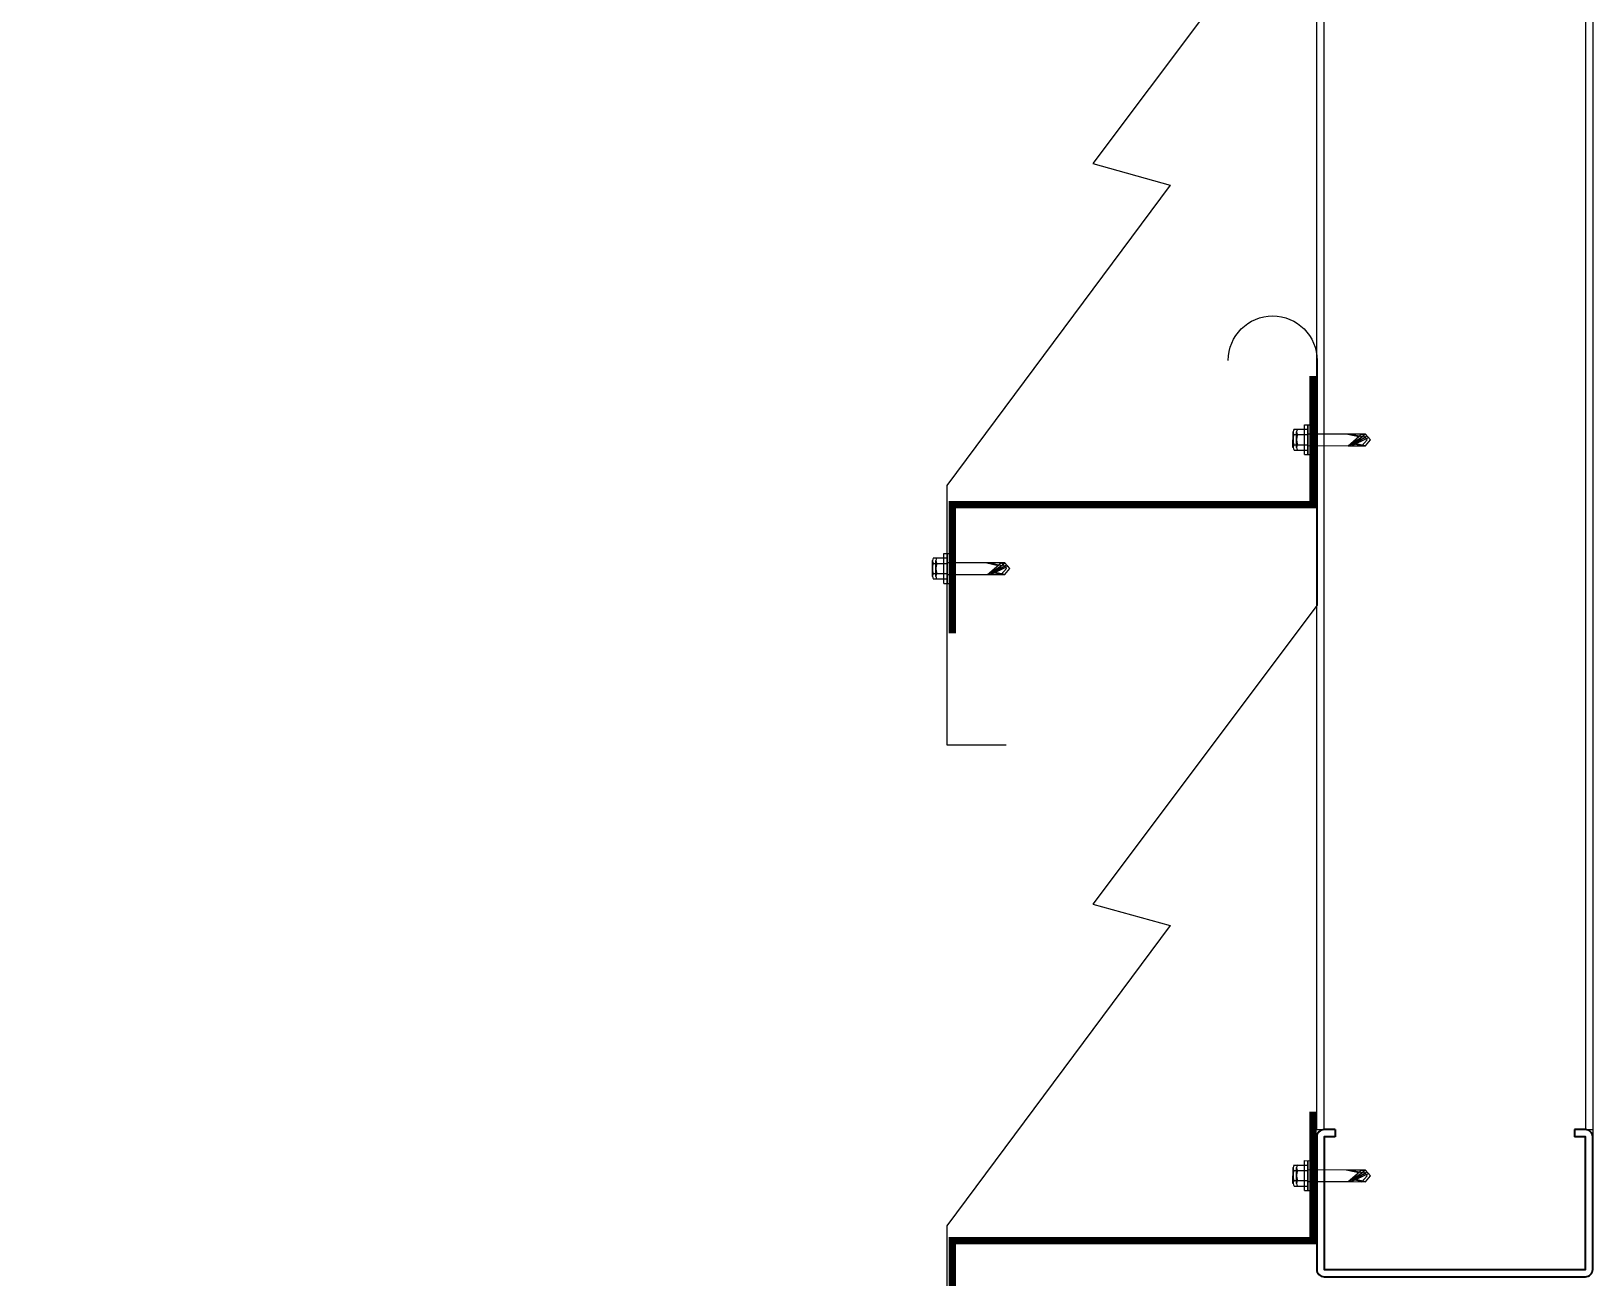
# Model space of a CAD drawing. Header units: metres. Extents: x 1422408 to 2565053, y 3723 to 80428.
# Drawn here: x 2267738.0912 to 2267738.5155, y 4144.4854 to 4144.8239 of the extents above; entities that cross this region are included whole.
import ezdxf

# ---------------------------------------------------------------- set-up
doc = ezdxf.new("R2010")
doc.units = ezdxf.units.M
doc.header["$LTSCALE"] = 3.5
doc.header["$MEASUREMENT"] = 0
doc.layers.get('0').update_dxf_attribs({"linetype": 'CONTINUOUS'})
doc.layers.get('DEFPOINTS').update_dxf_attribs({"linetype": 'CONTINUOUS'})
doc.layers.add('_0', color=7, linetype='CONTINUOUS')
doc.layers.add('BLK_2_HT_OF_BLDG', color=5, linetype='CONTINUOUS')
doc.layers.add('AR-Louvers', color=193, linetype='CONTINUOUS', lineweight=9)
doc.styles.add('ANAND', font='times.ttf')
doc.dimstyles.new('STANDARD$0', dxfattribs={"dimtxt": 0.25, "dimasz": 0.1, "dimexe": 2, "dimexo": 2, "dimgap": 0, "dimtad": 0, "dimzin": 0, "dimdsep": 46, "dimtxsty": 'ANAND', "dimcen": 0.0625, "dimdle": 2.5, "dimse1": 1, "dimse2": 1, "dimclrd": 2, "dimclre": 9, "dimadec": 0, "dimazin": 0, "dimtfac": 1, "dimtix": 1, "dimtofl": 0, "dimtmove": 2, "dimatfit": 3, "dimldrblk": 'OBLIQUE', "dimfxl": 0, "dimtolj": 1, "dimtzin": 0, "dimarcsym": 0})

# ---------------------------------------------------------------- blocks, each defined once
blk = doc.blocks.new('75x40x3')
at = {"color": 1, "ltscale": 0.005}
for p, q in [((1059785.5, 12889), (1059785.5, 12887)), ((1059850.5, 12889), (1059850.5, 12887))]:
    blk.add_line(p, q, dxfattribs=at)
at = {"layer": '_0', "color": 1, "ltscale": 0.005}
blk.add_lwpolyline([(1059785.5, 12889), (1059782.5, 12889, 0.414214), (1059780.5, 12887), (1059780.5, 12851, 0.414214), (1059782.5, 12849), (1059853.5, 12849, 0.414214), (1059855.5, 12851), (1059855.5, 12887, 0.414214), (1059853.5, 12889), (1059850.5, 12889)], format="xyb", dxfattribs=at)
blk.add_lwpolyline([(1059785.5, 12887), (1059782.5, 12887), (1059782.5, 12851), (1059853.5, 12851), (1059853.5, 12887), (1059850.5, 12887)], dxfattribs=at)
blk = doc.blocks.new('louvers')
at = {"layer": '_0', "color": 6, "ltscale": 0.005, "const_width": 2}
for points in [[(5530313.79, -243051.53), (5530313.79, -243016.53), (5530411.79, -243016.53), (5530411.79, -242981.53)], [(5530313.79, -243251.53), (5530313.79, -243216.53), (5530411.79, -243216.53), (5530411.79, -243181.53)]]:
    blk.add_lwpolyline(points, dxfattribs=at)
at = {"layer": 'AR-Louvers', "linetype": 'ByBlock', "lineweight": 5}
for p, q in [((5530412.82, -243186.37), (5530412.82, -241744.37)), ((5530487.82, -241743.2), (5530487.82, -243188.37)), ((5530414.82, -243186.37), (5530414.82, -241746.37)), ((5530485.82, -241746.37), (5530485.82, -243186.37))]:
    blk.add_line(p, q, dxfattribs=at)
at = {"layer": 'AR-Louvers'}
for p, q in [((5530406.36, -243001.02), (5530406.37, -242996.69)), ((5530406.36, -243001.02), (5530406.37, -242996.69)), ((5530406.36, -243001.02), (5530406.37, -242996.69)), ((5530406.36, -243001.02), (5530406.37, -242996.69)), ((5530406.36, -243001.02), (5530406.37, -242996.69)), ((5530406.36, -243001.02), (5530406.37, -242996.69)), ((5530406.65, -242995.99), (5530409.52, -242995.99)), ((5530406.65, -242995.99), (5530409.52, -242995.99)), ((5530406.65, -242995.99), (5530409.52, -242995.99)), ((5530406.65, -242995.99), (5530409.52, -242995.99)), ((5530406.65, -242995.99), (5530409.52, -242995.99)), ((5530406.65, -242995.99), (5530409.52, -242995.99)), ((5530407.29, -243001.02), (5530407.3, -242996.69)), ((5530407.29, -243001.02), (5530407.3, -242996.69)), ((5530407.58, -242995.99), (5530410.45, -242995.99)), ((5530407.58, -242995.99), (5530410.45, -242995.99)), ((5530409.51, -243002.91), (5530409.52, -242994.8)), ((5530409.51, -243002.91), (5530409.52, -242994.8)), ((5530409.51, -243002.91), (5530409.52, -242994.8)), ((5530409.51, -243002.91), (5530409.52, -242994.8)), ((5530409.51, -243002.91), (5530409.52, -242994.8)), ((5530409.51, -243002.91), (5530409.52, -242994.8)), ((5530409.52, -242994.8), (5530410.43, -242994.81)), ((5530409.52, -242994.8), (5530410.43, -242994.81)), ((5530409.52, -242994.8), (5530410.43, -242994.81)), ((5530409.52, -242994.8), (5530410.43, -242994.81)), ((5530409.52, -242994.8), (5530410.43, -242994.81)), ((5530409.52, -242994.8), (5530410.43, -242994.81)), ((5530410.42, -243002.91), (5530410.43, -242994.81)), ((5530410.42, -243002.91), (5530410.43, -242994.81)), ((5530410.42, -243002.91), (5530410.43, -242994.81)), ((5530410.42, -243002.91), (5530410.43, -242994.81)), ((5530410.42, -243002.91), (5530410.43, -242994.81)), ((5530410.42, -243002.91), (5530410.43, -242994.81)), ((5530410.44, -243002.91), (5530410.45, -242994.8)), ((5530410.44, -243002.91), (5530410.45, -242994.8)), ((5530410.45, -242994.8), (5530411.36, -242994.81)), ((5530410.45, -242994.8), (5530411.36, -242994.81)), ((5530410.49, -242997.23), (5530420.79, -242997.26)), ((5530410.49, -242997.23), (5530420.79, -242997.26)), ((5530410.49, -242997.23), (5530420.79, -242997.26)), ((5530410.49, -242997.23), (5530420.79, -242997.26)), ((5530411.35, -243002.91), (5530411.36, -242994.81)), ((5530411.35, -243002.91), (5530411.36, -242994.81)), ((5530411.42, -242997.23), (5530421.72, -242997.26)), ((5530411.42, -242997.23), (5530421.72, -242997.26)), ((5530420.79, -242997.26), (5530425.06, -242997.26)), ((5530420.79, -242997.26), (5530424.25, -242998.02)), ((5530420.79, -242997.26), (5530425.06, -242997.26)), ((5530420.79, -242997.26), (5530424.25, -242998.02)), ((5530420.79, -242997.26), (5530425.06, -242997.26)), ((5530420.79, -242997.26), (5530424.25, -242998.02)), ((5530420.79, -242997.26), (5530425.06, -242997.26)), ((5530420.79, -242997.26), (5530424.25, -242998.02)), ((5530421.34, -243000.51), (5530425.09, -242997.3)), ((5530421.34, -243000.51), (5530425.09, -242997.3)), ((5530421.34, -243000.51), (5530425.09, -242997.3)), ((5530421.34, -243000.51), (5530425.09, -242997.3)), ((5530421.72, -242997.26), (5530425.99, -242997.26)), ((5530421.72, -242997.26), (5530425.18, -242998.02)), ((5530421.72, -242997.26), (5530425.99, -242997.26)), ((5530421.72, -242997.26), (5530425.18, -242998.02)), ((5530422.27, -243000.51), (5530426.02, -242997.3)), ((5530422.27, -243000.51), (5530426.02, -242997.3)), ((5530423.42, -242997.26), (5530423.94, -242997.26)), ((5530423.42, -242997.26), (5530423.94, -242997.26)), ((5530423.42, -242997.26), (5530423.94, -242997.26)), ((5530423.42, -242997.26), (5530423.94, -242997.26)), ((5530424.35, -242997.26), (5530424.87, -242997.26)), ((5530424.35, -242997.26), (5530424.87, -242997.26)), ((5530426.51, -242998.89), (5530425.06, -242997.26)), ((5530426.51, -242998.89), (5530425.06, -242997.26)), ((5530426.51, -242998.89), (5530425.06, -242997.26)), ((5530426.51, -242998.89), (5530425.06, -242997.26)), ((5530427.44, -242998.89), (5530425.99, -242997.26)), ((5530427.44, -242998.89), (5530425.99, -242997.26)), ((5530406.63, -242997.48), (5530409.51, -242997.48)), ((5530406.63, -242997.48), (5530409.51, -242997.48)), ((5530406.63, -242997.48), (5530409.51, -242997.48)), ((5530406.63, -242997.48), (5530409.51, -242997.48)), ((5530406.63, -242997.48), (5530409.51, -242997.48)), ((5530406.63, -242997.48), (5530409.51, -242997.48)), ((5530406.63, -243000.23), (5530409.51, -243000.23)), ((5530406.63, -243000.23), (5530409.51, -243000.23)), ((5530406.63, -243000.23), (5530409.51, -243000.23)), ((5530406.63, -243000.23), (5530409.51, -243000.23)), ((5530406.63, -243000.23), (5530409.51, -243000.23)), ((5530406.63, -243000.23), (5530409.51, -243000.23)), ((5530407.56, -242997.48), (5530410.44, -242997.48)), ((5530407.56, -242997.48), (5530410.44, -242997.48)), ((5530407.56, -243000.23), (5530410.44, -243000.23)), ((5530407.56, -243000.23), (5530410.44, -243000.23)), ((5530410.49, -243000.48), (5530421.34, -243000.51)), ((5530410.49, -243000.48), (5530421.34, -243000.51)), ((5530410.49, -243000.48), (5530421.34, -243000.51)), ((5530410.49, -243000.48), (5530421.34, -243000.51)), ((5530411.42, -243000.48), (5530422.27, -243000.51)), ((5530411.42, -243000.48), (5530422.27, -243000.51)), ((5530421.34, -243000.51), (5530425.54, -242997.86)), ((5530421.34, -243000.51), (5530425.54, -242997.86)), ((5530421.34, -243000.51), (5530425.54, -242997.86)), ((5530421.34, -243000.51), (5530425.54, -242997.86)), ((5530421.34, -243000.51), (5530425.97, -242998.28)), ((5530421.34, -243000.51), (5530425.97, -242998.28)), ((5530421.34, -243000.51), (5530425.97, -242998.28)), ((5530421.34, -243000.51), (5530425.97, -242998.28)), ((5530421.34, -243000.51), (5530425.09, -243000.52)), ((5530421.34, -243000.51), (5530425.09, -243000.52)), ((5530421.34, -243000.51), (5530425.09, -243000.52)), ((5530421.34, -243000.51), (5530425.09, -243000.52)), ((5530422.1, -242999.86), (5530422.09, -242999.86)), ((5530422.1, -242999.86), (5530422.09, -242999.86)), ((5530422.1, -242999.86), (5530422.09, -242999.86)), ((5530422.1, -242999.86), (5530422.09, -242999.86)), ((5530422.27, -243000.51), (5530426.47, -242997.86)), ((5530422.27, -243000.51), (5530426.47, -242997.86)), ((5530422.27, -243000.51), (5530426.9, -242998.28)), ((5530422.27, -243000.51), (5530426.9, -242998.28)), ((5530422.27, -243000.51), (5530426.02, -243000.52)), ((5530422.27, -243000.51), (5530426.02, -243000.52)), ((5530425.09, -243000.52), (5530422.51, -242999.95)), ((5530425.09, -243000.52), (5530422.51, -242999.95)), ((5530425.09, -243000.52), (5530422.51, -242999.95)), ((5530425.09, -243000.52), (5530422.51, -242999.95)), ((5530423.03, -242999.86), (5530423.02, -242999.86)), ((5530423.03, -242999.86), (5530423.02, -242999.86)), ((5530426.02, -243000.52), (5530423.44, -242999.95)), ((5530426.02, -243000.52), (5530423.44, -242999.95)), ((5530425.09, -243000.52), (5530426.51, -242998.89)), ((5530425.09, -243000.52), (5530426.51, -242998.89)), ((5530425.09, -243000.52), (5530426.51, -242998.89)), ((5530425.09, -243000.52), (5530426.51, -242998.89)), ((5530426.02, -243000.52), (5530427.44, -242998.89)), ((5530426.02, -243000.52), (5530427.44, -242998.89)), ((5530406.65, -243001.72), (5530409.51, -243001.72)), ((5530406.65, -243001.72), (5530409.51, -243001.72)), ((5530406.65, -243001.72), (5530409.51, -243001.72)), ((5530406.65, -243001.72), (5530409.51, -243001.72)), ((5530406.65, -243001.72), (5530409.51, -243001.72)), ((5530406.65, -243001.72), (5530409.51, -243001.72)), ((5530407.58, -243001.72), (5530410.44, -243001.72)), ((5530407.58, -243001.72), (5530410.44, -243001.72)), ((5530409.51, -243002.91), (5530410.42, -243002.91)), ((5530409.51, -243002.91), (5530410.42, -243002.91)), ((5530409.51, -243002.91), (5530410.42, -243002.91)), ((5530409.51, -243002.91), (5530410.42, -243002.91)), ((5530409.51, -243002.91), (5530410.42, -243002.91)), ((5530409.51, -243002.91), (5530410.42, -243002.91)), ((5530410.44, -243002.91), (5530411.35, -243002.91)), ((5530410.44, -243002.91), (5530411.35, -243002.91)), ((5530308.65, -243030.99), (5530311.52, -243030.99)), ((5530308.65, -243030.99), (5530311.52, -243030.99)), ((5530308.65, -243030.99), (5530311.52, -243030.99)), ((5530308.65, -243030.99), (5530311.52, -243030.99)), ((5530308.65, -243030.99), (5530311.52, -243030.99)), ((5530308.65, -243030.99), (5530311.52, -243030.99)), ((5530309.58, -243030.99), (5530312.45, -243030.99)), ((5530309.58, -243030.99), (5530312.45, -243030.99)), ((5530311.51, -243037.91), (5530311.52, -243029.8)), ((5530311.51, -243037.91), (5530311.52, -243029.8)), ((5530311.51, -243037.91), (5530311.52, -243029.8)), ((5530311.51, -243037.91), (5530311.52, -243029.8)), ((5530311.51, -243037.91), (5530311.52, -243029.8)), ((5530311.51, -243037.91), (5530311.52, -243029.8)), ((5530311.52, -243029.8), (5530312.43, -243029.81)), ((5530311.52, -243029.8), (5530312.43, -243029.81)), ((5530311.52, -243029.8), (5530312.43, -243029.81)), ((5530311.52, -243029.8), (5530312.43, -243029.81)), ((5530311.52, -243029.8), (5530312.43, -243029.81)), ((5530311.52, -243029.8), (5530312.43, -243029.81)), ((5530312.42, -243037.91), (5530312.43, -243029.81)), ((5530312.42, -243037.91), (5530312.43, -243029.81)), ((5530312.42, -243037.91), (5530312.43, -243029.81)), ((5530312.42, -243037.91), (5530312.43, -243029.81)), ((5530312.42, -243037.91), (5530312.43, -243029.81)), ((5530312.42, -243037.91), (5530312.43, -243029.81)), ((5530312.44, -243037.91), (5530312.45, -243029.8)), ((5530312.44, -243037.91), (5530312.45, -243029.8)), ((5530312.45, -243029.8), (5530313.36, -243029.81)), ((5530312.45, -243029.8), (5530313.36, -243029.81)), ((5530313.35, -243037.91), (5530313.36, -243029.81)), ((5530313.35, -243037.91), (5530313.36, -243029.81)), ((5530308.36, -243036.02), (5530308.37, -243031.69)), ((5530308.36, -243036.02), (5530308.37, -243031.69)), ((5530308.36, -243036.02), (5530308.37, -243031.69)), ((5530308.36, -243036.02), (5530308.37, -243031.69)), ((5530308.36, -243036.02), (5530308.37, -243031.69)), ((5530308.36, -243036.02), (5530308.37, -243031.69)), ((5530308.63, -243032.48), (5530311.51, -243032.48)), ((5530308.63, -243032.48), (5530311.51, -243032.48)), ((5530308.63, -243032.48), (5530311.51, -243032.48)), ((5530308.63, -243032.48), (5530311.51, -243032.48)), ((5530308.63, -243032.48), (5530311.51, -243032.48)), ((5530308.63, -243032.48), (5530311.51, -243032.48)), ((5530308.63, -243035.23), (5530311.51, -243035.23)), ((5530308.63, -243035.23), (5530311.51, -243035.23)), ((5530308.63, -243035.23), (5530311.51, -243035.23)), ((5530308.63, -243035.23), (5530311.51, -243035.23)), ((5530308.63, -243035.23), (5530311.51, -243035.23)), ((5530308.63, -243035.23), (5530311.51, -243035.23)), ((5530309.29, -243036.02), (5530309.3, -243031.69)), ((5530309.29, -243036.02), (5530309.3, -243031.69)), ((5530309.56, -243032.48), (5530312.44, -243032.48)), ((5530309.56, -243032.48), (5530312.44, -243032.48)), ((5530309.56, -243035.23), (5530312.44, -243035.23)), ((5530309.56, -243035.23), (5530312.44, -243035.23)), ((5530312.49, -243032.23), (5530322.79, -243032.26)), ((5530312.49, -243032.23), (5530322.79, -243032.26)), ((5530312.49, -243032.23), (5530322.79, -243032.26)), ((5530312.49, -243032.23), (5530322.79, -243032.26)), ((5530312.49, -243035.48), (5530323.34, -243035.51)), ((5530312.49, -243035.48), (5530323.34, -243035.51)), ((5530312.49, -243035.48), (5530323.34, -243035.51)), ((5530312.49, -243035.48), (5530323.34, -243035.51)), ((5530313.42, -243032.23), (5530323.72, -243032.26)), ((5530313.42, -243032.23), (5530323.72, -243032.26)), ((5530313.42, -243035.48), (5530324.27, -243035.51)), ((5530313.42, -243035.48), (5530324.27, -243035.51)), ((5530322.79, -243032.26), (5530327.06, -243032.26)), ((5530322.79, -243032.26), (5530326.25, -243033.02)), ((5530322.79, -243032.26), (5530327.06, -243032.26)), ((5530322.79, -243032.26), (5530326.25, -243033.02)), ((5530322.79, -243032.26), (5530327.06, -243032.26)), ((5530322.79, -243032.26), (5530326.25, -243033.02)), ((5530322.79, -243032.26), (5530327.06, -243032.26)), ((5530322.79, -243032.26), (5530326.25, -243033.02)), ((5530323.34, -243035.51), (5530327.09, -243032.3)), ((5530323.34, -243035.51), (5530327.09, -243032.3)), ((5530323.34, -243035.51), (5530327.09, -243032.3)), ((5530323.34, -243035.51), (5530327.09, -243032.3)), ((5530323.34, -243035.51), (5530327.54, -243032.86)), ((5530323.34, -243035.51), (5530327.54, -243032.86)), ((5530323.34, -243035.51), (5530327.54, -243032.86)), ((5530323.34, -243035.51), (5530327.54, -243032.86)), ((5530323.34, -243035.51), (5530327.97, -243033.28)), ((5530323.34, -243035.51), (5530327.97, -243033.28)), ((5530323.34, -243035.51), (5530327.97, -243033.28)), ((5530323.34, -243035.51), (5530327.97, -243033.28)), ((5530323.34, -243035.51), (5530327.09, -243035.52)), ((5530323.34, -243035.51), (5530327.09, -243035.52)), ((5530323.34, -243035.51), (5530327.09, -243035.52)), ((5530323.34, -243035.51), (5530327.09, -243035.52)), ((5530323.72, -243032.26), (5530327.99, -243032.26)), ((5530323.72, -243032.26), (5530327.18, -243033.02)), ((5530323.72, -243032.26), (5530327.99, -243032.26)), ((5530323.72, -243032.26), (5530327.18, -243033.02)), ((5530324.1, -243034.86), (5530324.09, -243034.86)), ((5530324.1, -243034.86), (5530324.09, -243034.86)), ((5530324.1, -243034.86), (5530324.09, -243034.86)), ((5530324.1, -243034.86), (5530324.09, -243034.86)), ((5530324.27, -243035.51), (5530328.02, -243032.3)), ((5530324.27, -243035.51), (5530328.02, -243032.3)), ((5530324.27, -243035.51), (5530328.47, -243032.86)), ((5530324.27, -243035.51), (5530328.47, -243032.86)), ((5530324.27, -243035.51), (5530328.9, -243033.28)), ((5530324.27, -243035.51), (5530328.9, -243033.28)), ((5530324.27, -243035.51), (5530328.02, -243035.52)), ((5530324.27, -243035.51), (5530328.02, -243035.52)), ((5530327.09, -243035.52), (5530324.51, -243034.95)), ((5530327.09, -243035.52), (5530324.51, -243034.95)), ((5530327.09, -243035.52), (5530324.51, -243034.95)), ((5530327.09, -243035.52), (5530324.51, -243034.95)), ((5530325.03, -243034.86), (5530325.02, -243034.86)), ((5530325.03, -243034.86), (5530325.02, -243034.86)), ((5530325.42, -243032.26), (5530325.94, -243032.26)), ((5530325.42, -243032.26), (5530325.94, -243032.26)), ((5530325.42, -243032.26), (5530325.94, -243032.26)), ((5530325.42, -243032.26), (5530325.94, -243032.26)), ((5530328.02, -243035.52), (5530325.44, -243034.95)), ((5530328.02, -243035.52), (5530325.44, -243034.95)), ((5530326.35, -243032.26), (5530326.87, -243032.26)), ((5530326.35, -243032.26), (5530326.87, -243032.26)), ((5530328.51, -243033.89), (5530327.06, -243032.26)), ((5530328.51, -243033.89), (5530327.06, -243032.26)), ((5530328.51, -243033.89), (5530327.06, -243032.26)), ((5530328.51, -243033.89), (5530327.06, -243032.26)), ((5530327.09, -243035.52), (5530328.51, -243033.89)), ((5530327.09, -243035.52), (5530328.51, -243033.89)), ((5530327.09, -243035.52), (5530328.51, -243033.89)), ((5530327.09, -243035.52), (5530328.51, -243033.89)), ((5530329.44, -243033.89), (5530327.99, -243032.26)), ((5530329.44, -243033.89), (5530327.99, -243032.26)), ((5530328.02, -243035.52), (5530329.44, -243033.89)), ((5530328.02, -243035.52), (5530329.44, -243033.89)), ((5530308.65, -243036.72), (5530311.51, -243036.72)), ((5530308.65, -243036.72), (5530311.51, -243036.72)), ((5530308.65, -243036.72), (5530311.51, -243036.72)), ((5530308.65, -243036.72), (5530311.51, -243036.72)), ((5530308.65, -243036.72), (5530311.51, -243036.72)), ((5530308.65, -243036.72), (5530311.51, -243036.72)), ((5530309.58, -243036.72), (5530312.44, -243036.72)), ((5530309.58, -243036.72), (5530312.44, -243036.72)), ((5530311.51, -243037.91), (5530312.42, -243037.91)), ((5530311.51, -243037.91), (5530312.42, -243037.91)), ((5530311.51, -243037.91), (5530312.42, -243037.91)), ((5530311.51, -243037.91), (5530312.42, -243037.91)), ((5530311.51, -243037.91), (5530312.42, -243037.91)), ((5530311.51, -243037.91), (5530312.42, -243037.91)), ((5530312.44, -243037.91), (5530313.35, -243037.91)), ((5530312.44, -243037.91), (5530313.35, -243037.91)), ((5530406.36, -243201.02), (5530406.37, -243196.69)), ((5530406.36, -243201.02), (5530406.37, -243196.69)), ((5530406.36, -243201.02), (5530406.37, -243196.69)), ((5530406.36, -243201.02), (5530406.37, -243196.69)), ((5530406.36, -243201.02), (5530406.37, -243196.69)), ((5530406.36, -243201.02), (5530406.37, -243196.69)), ((5530406.65, -243195.99), (5530409.52, -243195.99)), ((5530406.65, -243195.99), (5530409.52, -243195.99)), ((5530406.65, -243195.99), (5530409.52, -243195.99)), ((5530406.65, -243195.99), (5530409.52, -243195.99)), ((5530406.65, -243195.99), (5530409.52, -243195.99)), ((5530406.65, -243195.99), (5530409.52, -243195.99)), ((5530407.29, -243201.02), (5530407.3, -243196.69)), ((5530407.29, -243201.02), (5530407.3, -243196.69)), ((5530407.58, -243195.99), (5530410.45, -243195.99)), ((5530407.58, -243195.99), (5530410.45, -243195.99)), ((5530409.51, -243202.91), (5530409.52, -243194.8)), ((5530409.51, -243202.91), (5530409.52, -243194.8)), ((5530409.51, -243202.91), (5530409.52, -243194.8)), ((5530409.51, -243202.91), (5530409.52, -243194.8)), ((5530409.51, -243202.91), (5530409.52, -243194.8)), ((5530409.51, -243202.91), (5530409.52, -243194.8)), ((5530409.52, -243194.8), (5530410.43, -243194.81)), ((5530409.52, -243194.8), (5530410.43, -243194.81)), ((5530409.52, -243194.8), (5530410.43, -243194.81)), ((5530409.52, -243194.8), (5530410.43, -243194.81)), ((5530409.52, -243194.8), (5530410.43, -243194.81)), ((5530409.52, -243194.8), (5530410.43, -243194.81)), ((5530410.42, -243202.91), (5530410.43, -243194.81)), ((5530410.42, -243202.91), (5530410.43, -243194.81)), ((5530410.42, -243202.91), (5530410.43, -243194.81)), ((5530410.42, -243202.91), (5530410.43, -243194.81)), ((5530410.42, -243202.91), (5530410.43, -243194.81)), ((5530410.42, -243202.91), (5530410.43, -243194.81)), ((5530410.44, -243202.91), (5530410.45, -243194.8)), ((5530410.44, -243202.91), (5530410.45, -243194.8)), ((5530410.45, -243194.8), (5530411.36, -243194.81)), ((5530410.45, -243194.8), (5530411.36, -243194.81)), ((5530411.35, -243202.91), (5530411.36, -243194.81)), ((5530411.35, -243202.91), (5530411.36, -243194.81)), ((5530406.63, -243197.48), (5530409.51, -243197.48)), ((5530406.63, -243197.48), (5530409.51, -243197.48)), ((5530406.63, -243197.48), (5530409.51, -243197.48)), ((5530406.63, -243197.48), (5530409.51, -243197.48)), ((5530406.63, -243197.48), (5530409.51, -243197.48)), ((5530406.63, -243197.48), (5530409.51, -243197.48)), ((5530406.63, -243200.23), (5530409.51, -243200.23)), ((5530406.63, -243200.23), (5530409.51, -243200.23)), ((5530406.63, -243200.23), (5530409.51, -243200.23)), ((5530406.63, -243200.23), (5530409.51, -243200.23)), ((5530406.63, -243200.23), (5530409.51, -243200.23)), ((5530406.63, -243200.23), (5530409.51, -243200.23)), ((5530407.56, -243197.48), (5530410.44, -243197.48)), ((5530407.56, -243197.48), (5530410.44, -243197.48)), ((5530407.56, -243200.23), (5530410.44, -243200.23)), ((5530407.56, -243200.23), (5530410.44, -243200.23)), ((5530410.49, -243197.23), (5530420.79, -243197.26)), ((5530410.49, -243197.23), (5530420.79, -243197.26)), ((5530410.49, -243197.23), (5530420.79, -243197.26)), ((5530410.49, -243197.23), (5530420.79, -243197.26)), ((5530410.49, -243200.48), (5530421.34, -243200.51)), ((5530410.49, -243200.48), (5530421.34, -243200.51)), ((5530410.49, -243200.48), (5530421.34, -243200.51)), ((5530410.49, -243200.48), (5530421.34, -243200.51)), ((5530411.42, -243197.23), (5530421.72, -243197.26)), ((5530411.42, -243197.23), (5530421.72, -243197.26)), ((5530411.42, -243200.48), (5530422.27, -243200.51)), ((5530411.42, -243200.48), (5530422.27, -243200.51)), ((5530420.79, -243197.26), (5530425.06, -243197.26)), ((5530420.79, -243197.26), (5530424.25, -243198.02)), ((5530420.79, -243197.26), (5530425.06, -243197.26)), ((5530420.79, -243197.26), (5530424.25, -243198.02)), ((5530420.79, -243197.26), (5530425.06, -243197.26)), ((5530420.79, -243197.26), (5530424.25, -243198.02)), ((5530420.79, -243197.26), (5530425.06, -243197.26)), ((5530420.79, -243197.26), (5530424.25, -243198.02)), ((5530421.34, -243200.51), (5530425.09, -243197.3)), ((5530421.34, -243200.51), (5530425.09, -243197.3)), ((5530421.34, -243200.51), (5530425.09, -243197.3)), ((5530421.34, -243200.51), (5530425.09, -243197.3)), ((5530421.34, -243200.51), (5530425.54, -243197.86)), ((5530421.34, -243200.51), (5530425.54, -243197.86)), ((5530421.34, -243200.51), (5530425.54, -243197.86)), ((5530421.34, -243200.51), (5530425.54, -243197.86)), ((5530421.34, -243200.51), (5530425.97, -243198.28)), ((5530421.34, -243200.51), (5530425.97, -243198.28)), ((5530421.34, -243200.51), (5530425.97, -243198.28)), ((5530421.34, -243200.51), (5530425.97, -243198.28)), ((5530421.34, -243200.51), (5530425.09, -243200.52)), ((5530421.34, -243200.51), (5530425.09, -243200.52)), ((5530421.34, -243200.51), (5530425.09, -243200.52)), ((5530421.34, -243200.51), (5530425.09, -243200.52)), ((5530421.72, -243197.26), (5530425.99, -243197.26)), ((5530421.72, -243197.26), (5530425.18, -243198.02)), ((5530421.72, -243197.26), (5530425.99, -243197.26)), ((5530421.72, -243197.26), (5530425.18, -243198.02)), ((5530422.1, -243199.86), (5530422.09, -243199.86)), ((5530422.1, -243199.86), (5530422.09, -243199.86)), ((5530422.1, -243199.86), (5530422.09, -243199.86)), ((5530422.1, -243199.86), (5530422.09, -243199.86)), ((5530422.27, -243200.51), (5530426.02, -243197.3)), ((5530422.27, -243200.51), (5530426.02, -243197.3)), ((5530422.27, -243200.51), (5530426.47, -243197.86)), ((5530422.27, -243200.51), (5530426.47, -243197.86)), ((5530422.27, -243200.51), (5530426.9, -243198.28)), ((5530422.27, -243200.51), (5530426.9, -243198.28)), ((5530422.27, -243200.51), (5530426.02, -243200.52)), ((5530422.27, -243200.51), (5530426.02, -243200.52)), ((5530425.09, -243200.52), (5530422.51, -243199.95)), ((5530425.09, -243200.52), (5530422.51, -243199.95)), ((5530425.09, -243200.52), (5530422.51, -243199.95)), ((5530425.09, -243200.52), (5530422.51, -243199.95)), ((5530423.03, -243199.86), (5530423.02, -243199.86)), ((5530423.03, -243199.86), (5530423.02, -243199.86)), ((5530423.42, -243197.26), (5530423.94, -243197.26)), ((5530423.42, -243197.26), (5530423.94, -243197.26)), ((5530423.42, -243197.26), (5530423.94, -243197.26)), ((5530423.42, -243197.26), (5530423.94, -243197.26)), ((5530426.02, -243200.52), (5530423.44, -243199.95)), ((5530426.02, -243200.52), (5530423.44, -243199.95)), ((5530424.35, -243197.26), (5530424.87, -243197.26)), ((5530424.35, -243197.26), (5530424.87, -243197.26)), ((5530426.51, -243198.89), (5530425.06, -243197.26)), ((5530426.51, -243198.89), (5530425.06, -243197.26)), ((5530426.51, -243198.89), (5530425.06, -243197.26)), ((5530426.51, -243198.89), (5530425.06, -243197.26)), ((5530425.09, -243200.52), (5530426.51, -243198.89)), ((5530425.09, -243200.52), (5530426.51, -243198.89)), ((5530425.09, -243200.52), (5530426.51, -243198.89)), ((5530425.09, -243200.52), (5530426.51, -243198.89)), ((5530427.44, -243198.89), (5530425.99, -243197.26)), ((5530427.44, -243198.89), (5530425.99, -243197.26)), ((5530426.02, -243200.52), (5530427.44, -243198.89)), ((5530426.02, -243200.52), (5530427.44, -243198.89)), ((5530406.65, -243201.72), (5530409.51, -243201.72)), ((5530406.65, -243201.72), (5530409.51, -243201.72)), ((5530406.65, -243201.72), (5530409.51, -243201.72)), ((5530406.65, -243201.72), (5530409.51, -243201.72)), ((5530406.65, -243201.72), (5530409.51, -243201.72)), ((5530406.65, -243201.72), (5530409.51, -243201.72)), ((5530407.58, -243201.72), (5530410.44, -243201.72)), ((5530407.58, -243201.72), (5530410.44, -243201.72)), ((5530409.51, -243202.91), (5530410.42, -243202.91)), ((5530409.51, -243202.91), (5530410.42, -243202.91)), ((5530409.51, -243202.91), (5530410.42, -243202.91)), ((5530409.51, -243202.91), (5530410.42, -243202.91)), ((5530409.51, -243202.91), (5530410.42, -243202.91)), ((5530409.51, -243202.91), (5530410.42, -243202.91)), ((5530410.44, -243202.91), (5530411.35, -243202.91)), ((5530410.44, -243202.91), (5530411.35, -243202.91))]:
    blk.add_line(p, q, dxfattribs=at)
for points in [[(5530388.76, -242776.08, -1), (5530412.9, -242776.08), (5530412.9, -242842.58), (5530351.94, -242923.84), (5530372.94, -242929.66), (5530312.29, -243011.32), (5530312.29, -243081.75), (5530328.39, -243081.75)], [(5530388.77, -242977.3, -1), (5530412.92, -242977.3), (5530412.92, -243043.81), (5530351.96, -243125.06), (5530372.95, -243130.88), (5530312.3, -243212.54), (5530312.3, -243282.97), (5530328.4, -243282.97)]]:
    blk.add_lwpolyline(points, format="xyb", dxfattribs=at)
at = {"layer": 'AR-Louvers', "linetype": 'ByBlock', "lineweight": 5}
for points in [[(5530412.82, -243186.37), (5530414.82, -243186.37)], [(5530485.82, -243186.37), (5530487.82, -243186.37)]]:
    blk.add_lwpolyline(points, dxfattribs=at)
at = {"layer": 'AR-Louvers'}
for centre, radius, start, end in [((5530407.52, -242996.75), 1.15, 136.9646, 219.5617), ((5530407.52, -242996.75), 1.15, 136.9646, 219.5617), ((5530407.52, -242996.75), 1.15, 136.9646, 219.5617), ((5530407.52, -242996.75), 1.15, 136.9646, 219.5617), ((5530407.52, -242996.75), 1.15, 136.9646, 219.5617), ((5530407.52, -242996.75), 1.15, 136.9646, 219.5617), ((5530408.45, -242996.75), 1.15, 136.9646, 219.5617), ((5530408.45, -242996.75), 1.15, 136.9646, 219.5617), ((5530407.52, -243000.96), 1.15, 140.3041, 222.9011), ((5530407.52, -243000.96), 1.15, 140.3041, 222.9011), ((5530407.52, -243000.96), 1.15, 140.3041, 222.9011), ((5530407.52, -243000.96), 1.15, 140.3041, 222.9011), ((5530407.52, -243000.96), 1.15, 140.3041, 222.9011), ((5530407.52, -243000.96), 1.15, 140.3041, 222.9011), ((5530410.23, -242998.86), 3.86, 159.035, 200.8307), ((5530410.23, -242998.86), 3.86, 159.035, 200.8307), ((5530410.23, -242998.86), 3.86, 159.035, 200.8307), ((5530410.23, -242998.86), 3.86, 159.035, 200.8307), ((5530410.23, -242998.86), 3.86, 159.035, 200.8307), ((5530410.23, -242998.86), 3.86, 159.035, 200.8307), ((5530408.45, -243000.96), 1.15, 140.3041, 222.9011), ((5530408.45, -243000.96), 1.15, 140.3041, 222.9011), ((5530411.16, -242998.86), 3.86, 159.035, 200.8307), ((5530411.16, -242998.86), 3.86, 159.035, 200.8307), ((5530309.52, -243031.75), 1.15, 136.9646, 219.5617), ((5530309.52, -243031.75), 1.15, 136.9646, 219.5617), ((5530309.52, -243031.75), 1.15, 136.9646, 219.5617), ((5530309.52, -243031.75), 1.15, 136.9646, 219.5617), ((5530309.52, -243031.75), 1.15, 136.9646, 219.5617), ((5530309.52, -243031.75), 1.15, 136.9646, 219.5617), ((5530310.45, -243031.75), 1.15, 136.9646, 219.5617), ((5530310.45, -243031.75), 1.15, 136.9646, 219.5617), ((5530309.52, -243035.96), 1.15, 140.3041, 222.9011), ((5530309.52, -243035.96), 1.15, 140.3041, 222.9011), ((5530309.52, -243035.96), 1.15, 140.3041, 222.9011), ((5530309.52, -243035.96), 1.15, 140.3041, 222.9011), ((5530309.52, -243035.96), 1.15, 140.3041, 222.9011), ((5530309.52, -243035.96), 1.15, 140.3041, 222.9011), ((5530312.23, -243033.86), 3.86, 159.035, 200.8307), ((5530312.23, -243033.86), 3.86, 159.035, 200.8307), ((5530312.23, -243033.86), 3.86, 159.035, 200.8307), ((5530312.23, -243033.86), 3.86, 159.035, 200.8307), ((5530312.23, -243033.86), 3.86, 159.035, 200.8307), ((5530312.23, -243033.86), 3.86, 159.035, 200.8307), ((5530310.45, -243035.96), 1.15, 140.3041, 222.9011), ((5530310.45, -243035.96), 1.15, 140.3041, 222.9011), ((5530313.16, -243033.86), 3.86, 159.035, 200.8307), ((5530313.16, -243033.86), 3.86, 159.035, 200.8307), ((5530407.52, -243196.75), 1.15, 136.9646, 219.5617), ((5530407.52, -243196.75), 1.15, 136.9646, 219.5617), ((5530407.52, -243196.75), 1.15, 136.9646, 219.5617), ((5530407.52, -243196.75), 1.15, 136.9646, 219.5617), ((5530407.52, -243196.75), 1.15, 136.9646, 219.5617), ((5530407.52, -243196.75), 1.15, 136.9646, 219.5617), ((5530408.45, -243196.75), 1.15, 136.9646, 219.5617), ((5530408.45, -243196.75), 1.15, 136.9646, 219.5617), ((5530407.52, -243200.96), 1.15, 140.3041, 222.9011), ((5530407.52, -243200.96), 1.15, 140.3041, 222.9011), ((5530407.52, -243200.96), 1.15, 140.3041, 222.9011), ((5530407.52, -243200.96), 1.15, 140.3041, 222.9011), ((5530407.52, -243200.96), 1.15, 140.3041, 222.9011), ((5530407.52, -243200.96), 1.15, 140.3041, 222.9011), ((5530410.23, -243198.86), 3.86, 159.035, 200.8307), ((5530410.23, -243198.86), 3.86, 159.035, 200.8307), ((5530410.23, -243198.86), 3.86, 159.035, 200.8307), ((5530410.23, -243198.86), 3.86, 159.035, 200.8307), ((5530410.23, -243198.86), 3.86, 159.035, 200.8307), ((5530410.23, -243198.86), 3.86, 159.035, 200.8307), ((5530408.45, -243200.96), 1.15, 140.3041, 222.9011), ((5530408.45, -243200.96), 1.15, 140.3041, 222.9011), ((5530411.16, -243198.86), 3.86, 159.035, 200.8307), ((5530411.16, -243198.86), 3.86, 159.035, 200.8307)]:
    blk.add_arc(centre, radius, start, end, dxfattribs=at)
at = {"layer": '_0', "color": 1}
blk.add_blockref('75x40x3', (4470632.32, -256075.37), dxfattribs=at)
blk = doc.blocks.new('*D551')
at = {"layer": 'BLK_2_HT_OF_BLDG', "lineweight": -2}
for p, q in [((2267737.03486, 4146.18542), (2267737.03486, 4144.62423)), ((2267737.03486, 4141.28542), (2267737.03486, 4142.8466))]:
    blk.add_line(p, q, dxfattribs=at)
at = {"layer": 'BLK_2_HT_OF_BLDG'}
for points in [[(2267737.01819, 4146.18542), (2267737.05153, 4146.18542), (2267737.03486, 4146.28542)], [(2267737.01819, 4141.28542), (2267737.05153, 4141.28542), (2267737.03486, 4141.18542)]]:
    blk.add_solid(points, dxfattribs=at)
at = {"layer": 'DEFPOINTS', "color": 0}
for p in [(2267738.19981, 4146.28542), (2267737.03486, 4141.18542), (2267738.19981, 4141.18542)]:
    blk.add_point(p, dxfattribs=at)
at = {"layer": 'BLK_2_HT_OF_BLDG', "color": 0, "lineweight": -2, "insert": (2267737.03486, 4143.73542), "char_height": 0.2, "attachment_point": 5, "rotation": 90, "style": 'ANAND'}
blk.add_mtext('\\A1;{\\H3.5714x;5.10}', dxfattribs=at)
blk = doc.blocks.new('_Oblique')
at = {"color": 0, "linetype": 'ByBlock', "lineweight": -2}
blk.add_line((-0.5, -0.5), (0.5, 0.5), dxfattribs=at)

msp = doc.modelspace()

# ---------------------------------------------------------------- block references
at = {"xscale": 0.001, "yscale": 0.001, "zscale": 0.001}
msp.add_blockref('louvers', (2262208.02773, 4387.71178), dxfattribs=at)

# ---------------------------------------------------------------- dimensions: what is measured, and where the dimension line sits
at = {"layer": 'BLK_2_HT_OF_BLDG', "lineweight": -2}
dim = msp.add_linear_dim(base=(2267737.03486, 4141.18542), p1=(2267738.19981, 4146.28542), p2=(2267738.19981, 4141.18542), angle=90, text='{\\H3.5714x;5.10}', dimstyle='STANDARD$0', override={"dimtxt": 0.2, "dimgap": 0.01, "dimclrd": 256}, dxfattribs=at)
dim.commit()
dim.dimension.update_dxf_attribs({"geometry": '*D551', "text_midpoint": (2267737.03486, 4143.73542)})

doc.saveas('drawing.dxf')
